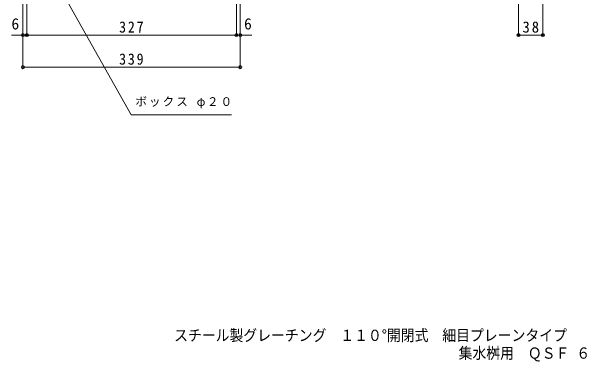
# Model space of a CAD drawing. Units: millimetres at full size, sheet at 1:6; details may follow other scales. Extents: x -1029 to 1061, y -825 to 760.
# Drawn here: x -745 to 149, y -825 to -279 of the extents above; entities that cross this region are included whole.
import ezdxf
from ezdxf.enums import TextEntityAlignment as Align

# ---------------------------------------------------------------- set-up
doc = ezdxf.new("R2010")
doc.units = ezdxf.units.MM
doc.header["$LTSCALE"] = 6
doc.header["$PDMODE"] = 32
doc.header["$PDSIZE"] = 4.8
for name, color, linetype, lineweight in [('A-4', 7, 'Continuous', 9), ('A-5', 7, 'Continuous', 9), ('F-5_F-5ﾚｲﾔ', 2, 'Continuous', 9)]:
    doc.layers.add(name, color=color, linetype=linetype, lineweight=lineweight)
doc.styles.add('ＭＳ ゴシック', font='')
doc.styles.get('ＭＳ ゴシック').set_extended_font_data('MS Gothic')

msp = doc.modelspace()

# ---------------------------------------------------------------- linework, layer by layer
at = {"layer": 'A-4'}
for p, q in [((-721.119, -317.772), (-721.119, -199.972)), ((-394.12, -317.772), (-394.12, -199.972)), ((-727.119, -367.772), (-727.119, -205.972)), ((-388.12, -367.772), (-388.12, -205.972)), ((84.036, -317.772), (84.036, -205.972)), ((46.035, -317.772), (46.035, -233.972)), ((-727.119, -315.972), (-745.119, -315.972)), ((-727.119, -315.972), (-721.119, -315.972)), ((-721.119, -315.972), (-394.12, -315.972)), ((-394.12, -315.972), (-388.12, -315.972)), ((-388.12, -315.972), (-370.12, -315.972)), ((46.035, -315.972), (84.036, -315.972)), ((-727.119, -365.972), (-388.12, -365.972))]:
    msp.add_line(p, q, dxfattribs=at)
for p in [(-727.119, -315.972), (-721.119, -315.972), (-394.12, -315.972), (-388.12, -315.972), (46.035, -315.972), (84.036, -315.972), (-727.119, -365.972), (-388.12, -365.972)]:
    msp.add_point(p, dxfattribs=at)
at = {"layer": 'A-5'}
msp.add_lwpolyline([(-681.119, -221.972), (-558.299, -440.131), (-401.664, -440.131)], dxfattribs=at)

# ---------------------------------------------------------------- texts
at = {"layer": 'A-4', "color": 2, "style": 'ＭＳ ゴシック'}
for p in [(-745.119, -312.372), (-382.12, -312.372)]:
    msp.add_text('6', height=17.6, dxfattribs=at).set_placement(p, align=Align.BOTTOM_LEFT)
at = {"layer": 'A-4', "color": 2, "char_height": 17.6, "attachment_point": 7, "style": 'ＭＳ ゴシック'}
for s, insert in [('\\T1.27;\\W0.9;327', (-577.119, -312.372)), ('\\T1.27;\\W0.95;38', (52.285, -312.372)), ('\\T1.27;\\W0.9;339', (-577.119, -362.372))]:
    msp.add_mtext(s, dxfattribs=dict(at, insert=insert))
at = {"layer": 'A-5', "insert": (-551.706, -430.049), "char_height": 13.2, "attachment_point": 7, "style": 'ＭＳ ゴシック'}
msp.add_mtext('\\T1.18;ボックス\\~φ２０', dxfattribs=at)
at = {"layer": 'F-5_F-5ﾚｲﾔ', "style": 'ＭＳ ゴシック', "width": 0.9}
for s, p in [('スチール製グレーチング\u3000１１０°開閉式\u3000細目プレーンタイプ', (-491.336, -798.618)), ('集水桝用\u3000ＱＳＦ ６３３２', (-47.4, -826.298))]:
    msp.add_text(s, height=17.6, dxfattribs=at).set_placement(p, align=Align.BOTTOM_LEFT)

doc.saveas('drawing.dxf')
